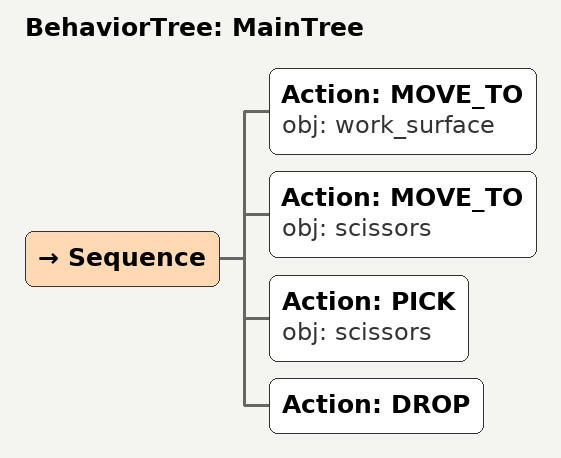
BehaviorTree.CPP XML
<root main_tree_to_execute="MainTree">
  <BehaviorTree ID="MainTree">
    <Sequence>
      <!-- Move to work_surface -->
      <Action ID="MOVE_TO" obj="work_surface" />
      <!-- Move to scissors -->
      <Action ID="MOVE_TO" obj="scissors" />
      <!-- Pick scissors -->
      <Action ID="PICK" obj="scissors" />
      <!-- Drop -->
      <Action ID="DROP" />
    </Sequence>
  </BehaviorTree>
</root>
